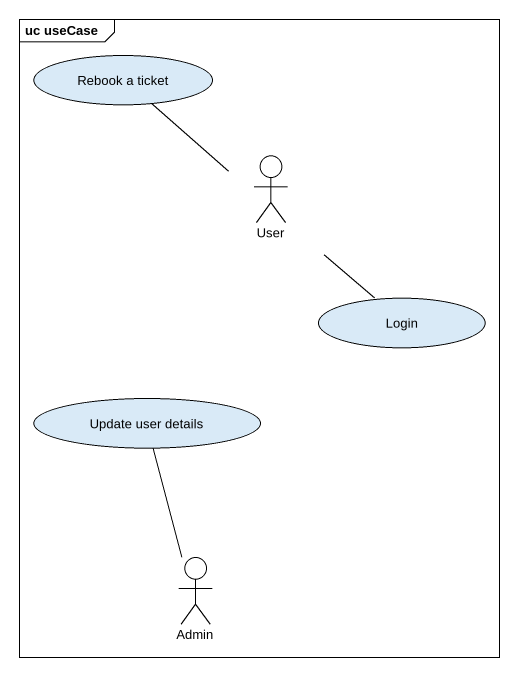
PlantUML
@startuml
mainframe uc useCase
usecase "Rebook a ticket" as Rebook_a_ticket
actor User
usecase Login
usecase "Update user details" as Update_user_details
actor Admin
User -up- Rebook_a_ticket
User -- Login
Admin -up- Update_user_details
@enduml
